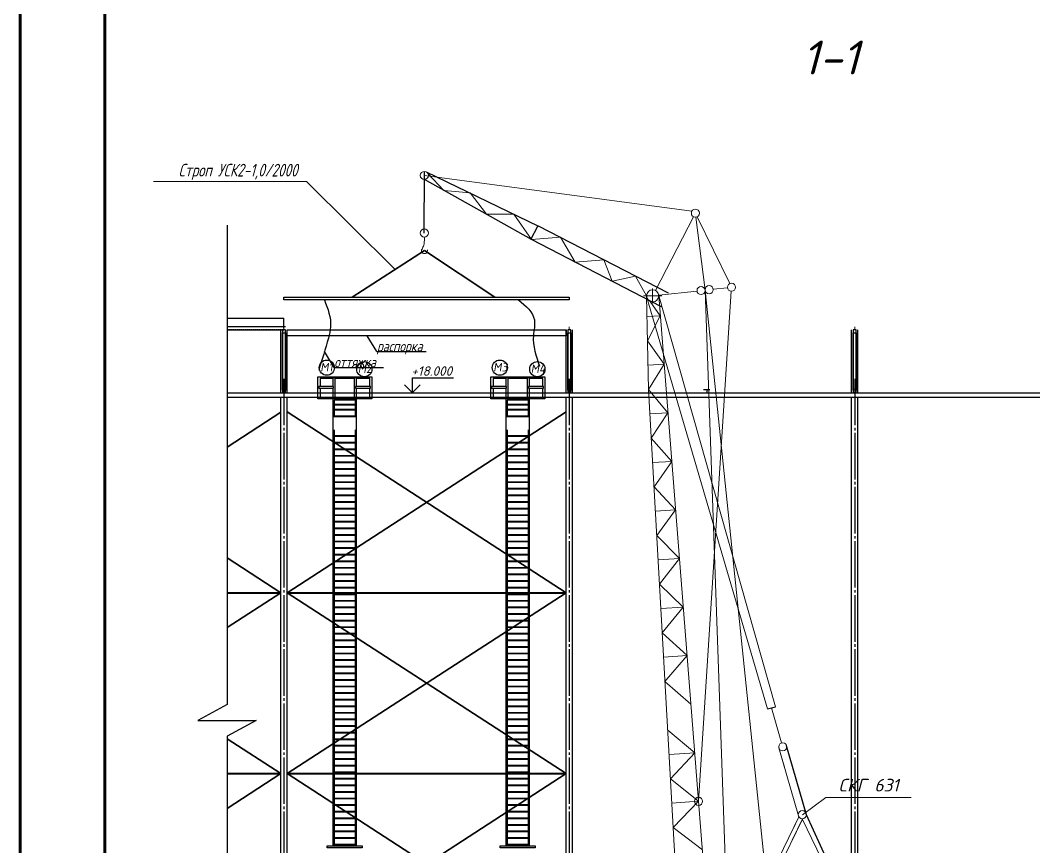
# Model space of a CAD drawing. Header units: millimetres. Extents: x -345369 to 252202, y 74562 to 424723.
# Drawn here: x -63566 to -39594, y 288955 to 308510 of the extents above; entities that cross this region are included whole.
import ezdxf

# ---------------------------------------------------------------- set-up
doc = ezdxf.new("R2010")
doc.units = ezdxf.units.MM
doc.linetypes.add('HIDDEN2', pattern=[4.7625, 3.175, -1.5875])
doc.linetypes.add('JIS_08_11', pattern=[12.8, 11, -0.6, 0.6, -0.6])
for name, color, linetype in [('111', 7, 'Continuous'), ('PAMA', 7, 'Continuous'), ('стены тонкая', 7, 'Continuous')]:
    doc.layers.add(name, color=color, linetype=linetype)
for name, color, linetype, lineweight in [('kolonni', 150, 'Continuous', 35), ('колонны', 7, 'Continuous', 60), ('стена 0.2', 40, 'Continuous', 30), ('ТОнкая', 7, 'Continuous', 35), ('тонкая0.09', 7, 'Continuous', 9)]:
    doc.layers.add(name, color=color, linetype=linetype, lineweight=lineweight)
doc.styles.add('25', font='isocpeur.TTF', dxfattribs={"oblique": 15, "height": 300})
doc.styles.get("Standard").update_dxf_attribs({"font": 'isocpeur.TTF', "oblique": 15})
doc.styles.add('style3', font='isocpeur.TTF', dxfattribs={"width": 0.75, "oblique": 15})
doc.styles.add('вано названия', font='isocpeui.ttf', dxfattribs={"height": 1000})
doc.styles.add('Т-250-наклон', font='isocpeur.TTF', dxfattribs={"width": 0.8, "oblique": 15})

# ---------------------------------------------------------------- blocks, each defined once
blk = doc.blocks.new('54212')
at = {"layer": 'kolonni', "lineweight": 30, "ltscale": 10}
for p, q in [((-100, 45), (-100, -45)), ((-5, 50), (-95, 50)), ((0, -45), (0, 45)), ((-95, -50), (-5, -50))]:
    blk.add_line(p, q, dxfattribs=at)
for points in [[(-95, 40), (-95, -40)], [(-10, 45), (-90, 45)], [(-5, -40), (-5, 40)], [(-90, -45), (-10, -45)]]:
    blk.add_lwpolyline(points, dxfattribs=at)
for centre, start, end in [((-95, 45), 89.3615, 180.6385), ((-90, 40), 89.3615, 180.6385), ((-10, 40), 359.3615, 90.6385), ((-5, 45), 359.3615, 90.6385), ((-95, -45), 179.3615, 270.6385), ((-90, -40), 179.3615, 270.6385), ((-10, -40), 269.3615, 0.6385), ((-5, -45), 269.3615, 0.6385)]:
    blk.add_arc(centre, 5, start, end, dxfattribs=at)

msp = doc.modelspace()

# ---------------------------------------------------------------- linework, layer by layer
at = {"linetype": 'Continuous', "lineweight": 15, "ltscale": 10}
for p, q in [((-60418.644279, 304695.520556), (-56794.277443, 304695.520556)), ((-56794.277443, 304695.520556), (-54697.229236, 302616.639756))]:
    msp.add_line(p, q, dxfattribs=at)
at = {"linetype": 'Continuous', "lineweight": 13}
for p, q in [((-47681.809537, 303990.83817), (-54007.288398, 304838.839603)), ((-53547.30659, 304484.873672), (-53920.415894, 304879.780944)), ((-52926.053738, 304423.805438), (-53547.30659, 304484.873672)), ((-52538.811603, 303919.37206), (-52926.053738, 304423.805438)), ((-51888.476608, 303923.259439), (-52538.811603, 303919.37206)), ((-51471.855081, 303321.088835), (-51888.476608, 303923.259439)), ((-48541.779202, 302117.70089), (-47640.777871, 303861.060621)), ((-47367.130452, 302124.908917), (-47584.676666, 303851.093829)), ((-46784.285549, 302279.337005), (-47554.613274, 303860.045931)), ((-50789.413605, 303374.674476), (-51471.855081, 303321.088835)), ((-50443.860733, 302789.205769), (-50789.413605, 303374.674476)), ((-49766.128771, 302844.586397), (-50443.860733, 302789.205769)), ((-49567.524369, 302334.990999), (-49766.128771, 302844.586397)), ((-49015.722544, 302455.856513), (-49567.524369, 302334.990999)), ((-48752.417654, 301992.142709), (-49015.722544, 302455.856513)), ((-48607.933355, 301816.716846), (-48607.933355, 302161.055551)), ((-48464.694409, 302005.307104), (-47558.073288, 302104.10183)), ((-47522.143676, 290030.260808), (-46748.359597, 302097.166483)), ((-46891.339684, 288692.091312), (-47367.534493, 302128.114896)), ((-45919.863648, 288165.032083), (-47367.130452, 302124.908917)), ((-47176.187616, 302145.716005), (-46837.685341, 302182.602681)), ((-48388.214979, 301989.698321), (-48823.58038, 301989.698321)), ((-48751.688115, 301980.404458), (-48705.018724, 299769.968887)), ((-48746.376629, 301949.767264), (-45888.660369, 292215.284653)), ((-48426.497197, 301520.242929), (-48665.157163, 301857.461921)), ((-48465.850447, 302020.233392), (-45704.110341, 292268.514236)), ((-47386.490648, 288306.76349), (-48464.178594, 301998.992184)), ((-48426.497197, 301520.242929), (-48741.542595, 301499.874986)), ((-48729.367972, 300923.239619), (-48426.497197, 301520.242929)), ((-48336.061845, 300371.244716), (-48729.367972, 300923.239619)), ((-48336.061845, 300371.244716), (-48717.193348, 300346.604253)), ((-48705.018724, 299769.968887), (-48336.061845, 300371.244716)), ((-48705.018724, 299769.968887), (-48057.346198, 288263.39213)), ((-48245.626493, 299222.246504), (-48705.018724, 299769.968887)), ((-48245.626493, 299222.246504), (-48672.635098, 299194.640049)), ((-48640.251471, 298619.311211), (-48245.626493, 299222.246504)), ((-48155.191141, 298073.248292), (-48640.251471, 298619.311211)), ((-48155.191141, 298073.248292), (-48607.867845, 298043.982373)), ((-48575.484219, 297468.653535), (-48155.191141, 298073.248292)), ((-48064.755789, 296924.25008), (-48575.484219, 297468.653535)), ((-48064.755789, 296924.25008), (-48543.100592, 296893.324697)), ((-48510.716966, 296317.99586), (-48064.755789, 296924.25008)), ((-47974.320437, 295775.251868), (-48510.716966, 296317.99586)), ((-47974.320437, 295775.251868), (-48478.33334, 295742.667022)), ((-48445.949714, 295167.338184), (-47974.320437, 295775.251868)), ((-47883.885085, 294626.253656), (-48445.949714, 295167.338184)), ((-47883.885085, 294626.253656), (-48413.566087, 294592.009346)), ((-48381.182461, 294016.680508), (-47883.885085, 294626.253656)), ((-47793.449733, 293477.255444), (-48381.182461, 294016.680508)), ((-47793.449733, 293477.255444), (-48348.798835, 293441.35167)), ((-48316.415208, 292866.022833), (-47793.449733, 293477.255444)), ((-47703.01438, 292328.257232), (-48316.415208, 292866.022833)), ((-45796.385355, 292241.899444), (-45556.852234, 291411.424316)), ((-47612.534812, 291178.697245), (-48251.647956, 291715.365157)), ((-45622.512457, 291292.53451), (-45490.578568, 290835.112116)), ((-45622.512291, 291292.533935), (-45159.336668, 289686.677367)), ((-47613.15916, 291179.221514), (-48219.264329, 291140.036319)), ((-48186.880703, 290564.707481), (-47612.534812, 291178.697245)), ((-47522.143676, 290030.260808), (-48186.880703, 290564.707481)), ((-47522.143676, 290030.260808), (-48154.497077, 289989.378643)), ((-48122.11345, 289414.049806), (-47522.143676, 290030.260808)), ((-45146.725174, 289659.656826), (-45903.490585, 288111.39675)), ((-45067.061654, 289603.944556), (-45744.163544, 288218.667416)), ((-45146.725174, 289659.656826), (-45308.432816, 289328.820502)), ((-45060.443853, 289617.48386), (-45308.32197, 289110.352078)), ((-44389.959763, 288218.667416), (-45073.679454, 289617.48386)), ((-47431.708324, 288881.262596), (-48122.11345, 289414.049806))]:
    msp.add_line(p, q, dxfattribs=at)
at = {"lineweight": 25}
for p, q in [((-57329.229122, 301223.99068), (-57329.217856, 301465.231996)), ((-45888.660369, 292215.284653), (-45704.110341, 292268.514236))]:
    msp.add_line(p, q, dxfattribs=at)
at = {"lineweight": 35}
for p, q in [((-57366.729122, 299759.897142), (-57366.729122, 301115.198891)), ((-57291.729122, 299748.359209), (-57291.729122, 301115.282469)), ((-50616.729122, 299759.897142), (-50616.729122, 301115.198891)), ((-50541.729122, 299748.359209), (-50541.729122, 301115.282469)), ((-43866.729122, 299759.897142), (-43866.729122, 301115.198891)), ((-43791.729122, 299748.359209), (-43791.729122, 301115.282469))]:
    msp.add_line(p, q, dxfattribs=at)
at = {"lineweight": 20}
for p, q in [((-57329.229122, 301186.49068), (-57329.229122, 301261.49068)), ((-50579.229122, 301186.49068), (-50579.229122, 301257.74068)), ((-43829.229122, 301186.49068), (-43829.229122, 301257.74068))]:
    msp.add_line(p, q, dxfattribs=at)
at = {"lineweight": 40}
for p, q in [((-58674.613003, 294964.251087), (-57404.229122, 294964.251087)), ((-57254.229122, 294964.251087), (-50654.229122, 294964.251087)), ((-58674.613003, 290686.727245), (-57404.229122, 290686.727245)), ((-57254.229122, 290686.727245), (-50654.229122, 290685.501087))]:
    msp.add_line(p, q, dxfattribs=at)
at = {"lineweight": 25}
msp.add_lwpolyline([(-57329.217856, 301960.747044), (-50579.229122, 301960.747044), (-50579.229122, 301893.247044), (-57329.217856, 301893.247044)], close=True, dxfattribs=at)
at = {"linetype": 'ByBlock', "lineweight": 25, "ltscale": 10}
msp.add_lwpolyline([(-57254.229122, 301186.49068), (-50654.229122, 301186.49068), (-50654.229122, 301045.521898), (-57254.229122, 301045.521898)], close=True, dxfattribs=at)
at = {"color": 1, "linetype": 'JIS_08_11', "ltscale": 100}
for points in [[(-57329.229122, 300027.149453), (-57329.229122, 282368.637969)], [(-50579.229122, 300027.149453), (-50579.229122, 282368.637969)], [(-43829.229122, 300027.149453), (-43829.229122, 282368.637969)]]:
    msp.add_lwpolyline(points, dxfattribs=at)
at = {"const_width": 30}
msp.add_lwpolyline([(-54479.911577, 299885.875944), (-54292.411577, 299698.375944), (-54104.911577, 299885.875944)], dxfattribs=at)
msp.add_lwpolyline([(-54292.411577, 299677.165944), (-54292.411577, 300052.165944), (-53321.793621, 300052.165944)])
at = {"lineweight": 25}
msp.add_lwpolyline([(-58674.613003, 299698.375944), (-30179.229122, 299698.375944), (-30179.229122, 299580.958831), (-58674.613003, 299580.958831)], dxfattribs=at)
at = {"linetype": 'Continuous', "lineweight": 13}
for centre, radius in [((-54007.288398, 304838.839603), 96.036584), ((-47596.684899, 303946.376711), 96.036583), ((-54009.020561, 303475.643619), 96.036583), ((-48607.933355, 301989.698321), 144.086882), ((-47462.60187, 302114.505373), 96.036583), ((-47271.659034, 302135.312461), 96.036583), ((-46742.213923, 302193.006225), 96.036583), ((-45530.237443, 291319.149302), 96.036583), ((-47522.143676, 290030.260808), 96.036583), ((-45067.061654, 289713.292159), 96.036583)]:
    msp.add_circle(centre, radius, dxfattribs=at)
msp.add_arc((-54005.556234, 303062.995225), 72.027438, 168.7489491661, 11.2510508339, dxfattribs=at)
msp.add_spline([(-54076.199426, 303077.048376), (-54031.171824, 303162.60731), (-54009.020561, 303273.551654), (-54009.020561, 303379.607035)], degree=3, dxfattribs=at)
at = {"layer": '111', "ltscale": 60}
for p, q in [((-58674.613003, 303661.867322), (-58674.613003, 292317.305812)), ((-58674.613003, 292317.305812), (-59363.856735, 291944.064275)), ((-59363.856735, 291944.064275), (-57988.10636, 291944.064275)), ((-57988.10636, 291944.064275), (-58674.613003, 291570.822739)), ((-58674.613003, 291570.822739), (-58674.613003, 280379.816515))]:
    msp.add_line(p, q, dxfattribs=at)
at = {"layer": 'kolonni', "lineweight": 30, "ltscale": 10}
for p, q in [((-57404.229122, 299695.524928), (-57404.229122, 301186.49068)), ((-57254.229122, 299695.524928), (-57254.229122, 301186.49068)), ((-50654.229122, 299695.524928), (-50654.229122, 301186.49068)), ((-50504.229122, 299695.524928), (-50504.229122, 301186.49068)), ((-43904.229122, 299695.524928), (-43904.229122, 301186.49068)), ((-43754.229122, 299695.524928), (-43754.229122, 301186.49068)), ((-57404.229122, 299695.524928), (-57254.229122, 299695.524928)), ((-50654.229122, 299695.524928), (-50504.229122, 299695.524928)), ((-47404.229122, 299770.524928), (-47254.229122, 299770.524928)), ((-43904.229122, 299695.524928), (-43754.229122, 299695.524928)), ((-43904.229122, 299695.524928), (-43754.229122, 299695.524928)), ((-57404.229122, 286254.818705), (-57404.229122, 299578.107815)), ((-57404.229122, 286254.818705), (-57404.229122, 299578.107815)), ((-57254.229122, 286254.818705), (-57254.229122, 299578.107815)), ((-57254.229122, 286254.818705), (-57254.229122, 299578.107815)), ((-50654.229122, 286254.818705), (-50654.229122, 299578.107815)), ((-50654.229122, 286254.818705), (-50654.229122, 299578.107815)), ((-50504.229122, 286254.818705), (-50504.229122, 299578.107815)), ((-50504.229122, 286254.818705), (-50504.229122, 299578.107815)), ((-43904.229122, 286254.818705), (-43904.229122, 299578.107815)), ((-43904.229122, 286254.818705), (-43904.229122, 299578.107815)), ((-43904.229122, 286254.818705), (-43904.229122, 299578.107815)), ((-43754.229122, 286254.818705), (-43754.229122, 299578.107815)), ((-43754.229122, 286254.818705), (-43754.229122, 299578.107815)), ((-43754.229122, 286254.818705), (-43754.229122, 299578.107815))]:
    msp.add_line(p, q, dxfattribs=at)
at = {"layer": 'kolonni', "ltscale": 10}
for p, q in [((-57404.229122, 299235.142345), (-58674.613003, 298412.990233)), ((-50654.229122, 299242.918883), (-57255.476056, 294963.024928)), ((-57254.229122, 299241.774928), (-50654.229122, 294964.251087)), ((-58674.613003, 295787.599168), (-57404.229122, 294964.251087)), ((-57404.229122, 294964.251087), (-58674.613003, 294140.822561)), ((-50654.229122, 294964.251087), (-57255.476056, 290685.501087)), ((-57254.229122, 294964.251087), (-50654.229122, 290685.501087)), ((-58674.613003, 291510.075327), (-57404.229122, 290686.727245)), ((-57404.229122, 290686.727245), (-58674.613003, 289863.29872)), ((-50654.229122, 290685.501087), (-57255.476056, 286407.977245)), ((-57254.229122, 290686.727245), (-50654.229122, 286407.977245))]:
    msp.add_line(p, q, dxfattribs=at)
at = {"layer": 'PAMA', "ltscale": 10}
for p, q in [((-58674.613003, 301261.49068), (-57291.729122, 301261.49068)), ((-58674.613003, 301189.341696), (-57329.229122, 301189.341696)), ((-58674.613003, 301186.49068), (-57368.507877, 301186.49068)), ((-57366.729122, 299879.274928), (-57366.729122, 300562.524928)), ((-57291.729122, 299879.274928), (-57291.729122, 300562.524928)), ((-50616.729122, 299879.274928), (-50616.729122, 300562.524928)), ((-50541.729122, 299879.274928), (-50541.729122, 300562.524928)), ((-43866.729122, 299879.274928), (-43866.729122, 300562.524928)), ((-43866.729122, 299879.274928), (-43866.729122, 300562.524928)), ((-43791.729122, 299879.274928), (-43791.729122, 300562.524928)), ((-43791.729122, 299879.274928), (-43791.729122, 300562.524928)), ((-57329.229122, 299695.524928), (-57329.229122, 299620.524928)), ((-50579.229122, 299695.524928), (-50579.229122, 299620.524928)), ((-47329.229122, 299770.524928), (-47329.229122, 299695.524928)), ((-43829.229122, 299695.524928), (-43829.229122, 299620.524928))]:
    msp.add_line(p, q, dxfattribs=at)
at = {"layer": 'PAMA', "linetype": 'HIDDEN2', "ltscale": 10}
for p, q in [((-58674.613003, 301260.591696), (-57329.227413, 301260.591696)), ((-58674.613003, 301193.091696), (-57329.229122, 301193.091696))]:
    msp.add_line(p, q, dxfattribs=at)
at = {"layer": 'колонны', "color": 7, "ltscale": 100}
for p, q in [((-63566.493496, 277053.283561), (-63566.493496, 336453.283561)), ((-61566.493496, 277553.283561), (-61566.493496, 335953.283561))]:
    msp.add_line(p, q, dxfattribs=at)
at = {"layer": 'стена 0.2', "color": 30, "ltscale": 10}
for p, q in [((-58674.613003, 301465.294824), (-57329.217856, 301465.231996)), ((-58674.613003, 301262.82325), (-57329.227312, 301262.760499))]:
    msp.add_line(p, q, dxfattribs=at)
at = {"layer": 'стены тонкая', "color": 7, "lineweight": 15, "ltscale": 100}
for p, q in [((-44508.594061, 290121.724331), (-45067.061654, 289713.292159)), ((-42491.696675, 290121.724331), (-44508.594061, 290121.724331))]:
    msp.add_line(p, q, dxfattribs=at)
at = {"layer": 'стены тонкая'}
for points in [[(-54009.020561, 303475.643619), (-54007.288398, 304934.876186)], [(-51471.855081, 303321.088835), (-54007.288398, 304742.803019)], [(-53962.811087, 304923.95596), (-51305.509944, 303642.025763)], [(-51490.821215, 303319.800413), (-51324.476078, 303640.737341)], [(-48231.201251, 302049.454139), (-51305.509944, 303642.025763)], [(-48394.736255, 301727.12203), (-51471.471979, 303321.827972)], [(-44303.678442, 288260.840382), (-44971.02507, 289713.292159), (-45437.946366, 291345.70834)]]:
    msp.add_lwpolyline(points, dxfattribs=at)
at = {"layer": 'ТОнкая', "color": 7}
for p, q in [((-54004.113685, 303064.45038), (-55712.411577, 301960.747044)), ((-54005.556234, 303064.45038), (-52342.411577, 301960.747044))]:
    msp.add_line(p, q, dxfattribs=at)
at = {"layer": 'ТОнкая', "color": 7, "lineweight": 25}
for p, q in [((-55609.561373, 299549.304399), (-56169.507102, 299549.304399)), ((-56169.507102, 299549.304399), (-56169.507102, 288978.331303)), ((-55609.561373, 298462.210847), (-55609.561373, 299549.304399)), ((-55609.561373, 288978.331303), (-55609.561373, 299549.304399)), ((-51517.743828, 299549.304399), (-52077.689557, 299549.304399)), ((-52077.689557, 299549.304399), (-52077.689557, 288978.331303)), ((-51517.743828, 298462.210847), (-51517.743828, 299549.304399)), ((-51517.743828, 288978.331303), (-51517.743828, 299549.304399)), ((-56169.507102, 288978.331303), (-55609.561373, 288978.331303)), ((-52077.689557, 288978.331303), (-51517.743828, 288978.331303))]:
    msp.add_line(p, q, dxfattribs=at)
for points in [[(-55252.117869, 299549.304399), (-56526.950606, 299549.304399), (-56526.950606, 300074.517626), (-55252.117869, 300074.517626)], [(-51160.300324, 299549.304399), (-52435.133061, 299549.304399), (-52435.133061, 300074.517626), (-51160.300324, 300074.517626)], [(-56157.310081, 299847.450655), (-56508.106913, 299847.450655), (-56508.106913, 299808.496787), (-56157.310081, 299808.496787)], [(-55282.121691, 299847.450655), (-55632.918523, 299847.450655), (-55632.918523, 299808.496787), (-55282.121691, 299808.496787)], [(-52065.492536, 299847.450655), (-52416.289367, 299847.450655), (-52416.289367, 299808.496787), (-52065.492536, 299808.496787)], [(-51190.304146, 299847.450655), (-51541.100977, 299847.450655), (-51541.100977, 299808.496787), (-51190.304146, 299808.496787)], [(-55626.224371, 299404.80704), (-56153.339143, 299404.80704), (-56153.339143, 299427.161788), (-55626.224371, 299427.161788)], [(-51534.406826, 299404.80704), (-52061.521598, 299404.80704), (-52061.521598, 299427.161788), (-51534.406826, 299427.161788)], [(-55626.224371, 299284.617562), (-56153.339143, 299284.617562), (-56153.339143, 299306.97231), (-55626.224371, 299306.97231)], [(-51534.406826, 299284.617562), (-52061.521598, 299284.617562), (-52061.521598, 299306.97231), (-51534.406826, 299306.97231)], [(-55626.224371, 299128.69313), (-56153.339143, 299128.69313), (-56153.339143, 299151.047878), (-55626.224371, 299151.047878)], [(-55626.224371, 299128.69313), (-56153.339143, 299128.69313), (-56153.339143, 299151.047878), (-55626.224371, 299151.047878)], [(-51534.406826, 299128.69313), (-52061.521598, 299128.69313), (-52061.521598, 299151.047878), (-51534.406826, 299151.047878)], [(-51534.406826, 299128.69313), (-52061.521598, 299128.69313), (-52061.521598, 299151.047878), (-51534.406826, 299151.047878)], [(-55626.224371, 298660.919834), (-56153.339143, 298660.919834), (-56153.339143, 298683.274582), (-55626.224371, 298683.274582)], [(-55626.224371, 298660.919834), (-56153.339143, 298660.919834), (-56153.339143, 298683.274582), (-55626.224371, 298683.274582)], [(-55626.224371, 298660.919834), (-56153.339143, 298660.919834), (-56153.339143, 298683.274582), (-55626.224371, 298683.274582)], [(-55626.224371, 298504.995402), (-56153.339143, 298504.995402), (-56153.339143, 298527.35015), (-55626.224371, 298527.35015)], [(-55626.224371, 298504.995402), (-56153.339143, 298504.995402), (-56153.339143, 298527.35015), (-55626.224371, 298527.35015)], [(-51534.406826, 298660.919834), (-52061.521598, 298660.919834), (-52061.521598, 298683.274582), (-51534.406826, 298683.274582)], [(-51534.406826, 298660.919834), (-52061.521598, 298660.919834), (-52061.521598, 298683.274582), (-51534.406826, 298683.274582)], [(-51534.406826, 298660.919834), (-52061.521598, 298660.919834), (-52061.521598, 298683.274582), (-51534.406826, 298683.274582)], [(-51534.406826, 298504.995402), (-52061.521598, 298504.995402), (-52061.521598, 298527.35015), (-51534.406826, 298527.35015)], [(-51534.406826, 298504.995402), (-52061.521598, 298504.995402), (-52061.521598, 298527.35015), (-51534.406826, 298527.35015)], [(-55626.224371, 298349.07097), (-56153.339143, 298349.07097), (-56153.339143, 298371.425718), (-55626.224371, 298371.425718)], [(-51534.406826, 298349.07097), (-52061.521598, 298349.07097), (-52061.521598, 298371.425718), (-51534.406826, 298371.425718)], [(-55626.224371, 298193.146538), (-56153.339143, 298193.146538), (-56153.339143, 298215.501286), (-55626.224371, 298215.501286)], [(-55626.224371, 298037.222106), (-56153.339143, 298037.222106), (-56153.339143, 298059.576854), (-55626.224371, 298059.576854)], [(-55626.224371, 298037.222106), (-56153.339143, 298037.222106), (-56153.339143, 298059.576854), (-55626.224371, 298059.576854)], [(-51534.406826, 298193.146538), (-52061.521598, 298193.146538), (-52061.521598, 298215.501286), (-51534.406826, 298215.501286)], [(-51534.406826, 298037.222106), (-52061.521598, 298037.222106), (-52061.521598, 298059.576854), (-51534.406826, 298059.576854)], [(-51534.406826, 298037.222106), (-52061.521598, 298037.222106), (-52061.521598, 298059.576854), (-51534.406826, 298059.576854)], [(-55626.224371, 297881.297674), (-56153.339143, 297881.297674), (-56153.339143, 297903.652422), (-55626.224371, 297903.652422)], [(-55626.224371, 297725.373242), (-56153.339143, 297725.373242), (-56153.339143, 297747.72799), (-55626.224371, 297747.72799)], [(-51534.406826, 297881.297674), (-52061.521598, 297881.297674), (-52061.521598, 297903.652422), (-51534.406826, 297903.652422)], [(-51534.406826, 297725.373242), (-52061.521598, 297725.373242), (-52061.521598, 297747.72799), (-51534.406826, 297747.72799)], [(-55626.224371, 297569.44881), (-56153.339143, 297569.44881), (-56153.339143, 297591.803558), (-55626.224371, 297591.803558)], [(-51534.406826, 297569.44881), (-52061.521598, 297569.44881), (-52061.521598, 297591.803558), (-51534.406826, 297591.803558)], [(-55626.224371, 297413.524378), (-56153.339143, 297413.524378), (-56153.339143, 297435.879126), (-55626.224371, 297435.879126)], [(-55626.224371, 297413.524378), (-56153.339143, 297413.524378), (-56153.339143, 297435.879126), (-55626.224371, 297435.879126)], [(-55626.224371, 297257.599946), (-56153.339143, 297257.599946), (-56153.339143, 297279.954694), (-55626.224371, 297279.954694)], [(-51534.406826, 297413.524378), (-52061.521598, 297413.524378), (-52061.521598, 297435.879126), (-51534.406826, 297435.879126)], [(-51534.406826, 297413.524378), (-52061.521598, 297413.524378), (-52061.521598, 297435.879126), (-51534.406826, 297435.879126)], [(-51534.406826, 297257.599946), (-52061.521598, 297257.599946), (-52061.521598, 297279.954694), (-51534.406826, 297279.954694)], [(-55626.224371, 297101.675514), (-56153.339143, 297101.675514), (-56153.339143, 297124.030262), (-55626.224371, 297124.030262)], [(-51534.406826, 297101.675514), (-52061.521598, 297101.675514), (-52061.521598, 297124.030262), (-51534.406826, 297124.030262)], [(-55626.224371, 296945.751082), (-56153.339143, 296945.751082), (-56153.339143, 296968.10583), (-55626.224371, 296968.10583)], [(-55626.224371, 296789.82665), (-56153.339143, 296789.82665), (-56153.339143, 296812.181398), (-55626.224371, 296812.181398)], [(-55626.224371, 296789.82665), (-56153.339143, 296789.82665), (-56153.339143, 296812.181398), (-55626.224371, 296812.181398)], [(-51534.406826, 296945.751082), (-52061.521598, 296945.751082), (-52061.521598, 296968.10583), (-51534.406826, 296968.10583)], [(-51534.406826, 296789.82665), (-52061.521598, 296789.82665), (-52061.521598, 296812.181398), (-51534.406826, 296812.181398)], [(-51534.406826, 296789.82665), (-52061.521598, 296789.82665), (-52061.521598, 296812.181398), (-51534.406826, 296812.181398)], [(-55626.224371, 296633.902218), (-56153.339143, 296633.902218), (-56153.339143, 296656.256966), (-55626.224371, 296656.256966)], [(-51534.406826, 296633.902218), (-52061.521598, 296633.902218), (-52061.521598, 296656.256966), (-51534.406826, 296656.256966)], [(-55626.224371, 296477.977786), (-56153.339143, 296477.977786), (-56153.339143, 296500.332534), (-55626.224371, 296500.332534)], [(-55626.224371, 296322.053354), (-56153.339143, 296322.053354), (-56153.339143, 296344.408102), (-55626.224371, 296344.408102)], [(-51534.406826, 296477.977786), (-52061.521598, 296477.977786), (-52061.521598, 296500.332534), (-51534.406826, 296500.332534)], [(-51534.406826, 296322.053354), (-52061.521598, 296322.053354), (-52061.521598, 296344.408102), (-51534.406826, 296344.408102)], [(-55626.224371, 296166.128922), (-56153.339143, 296166.128922), (-56153.339143, 296188.48367), (-55626.224371, 296188.48367)], [(-51534.406826, 296166.128922), (-52061.521598, 296166.128922), (-52061.521598, 296188.48367), (-51534.406826, 296188.48367)], [(-55626.224371, 296010.20449), (-56153.339143, 296010.20449), (-56153.339143, 296032.559238), (-55626.224371, 296032.559238)], [(-55626.224371, 295854.280058), (-56153.339143, 295854.280058), (-56153.339143, 295876.634806), (-55626.224371, 295876.634806)], [(-51534.406826, 296010.20449), (-52061.521598, 296010.20449), (-52061.521598, 296032.559238), (-51534.406826, 296032.559238)], [(-51534.406826, 295854.280058), (-52061.521598, 295854.280058), (-52061.521598, 295876.634806), (-51534.406826, 295876.634806)], [(-55626.224371, 295698.355626), (-56153.339143, 295698.355626), (-56153.339143, 295720.710374), (-55626.224371, 295720.710374)], [(-51534.406826, 295698.355626), (-52061.521598, 295698.355626), (-52061.521598, 295720.710374), (-51534.406826, 295720.710374)], [(-55626.224371, 295542.431194), (-56153.339143, 295542.431194), (-56153.339143, 295564.785942), (-55626.224371, 295564.785942)], [(-55626.224371, 295386.506762), (-56153.339143, 295386.506762), (-56153.339143, 295408.86151), (-55626.224371, 295408.86151)], [(-51534.406826, 295542.431194), (-52061.521598, 295542.431194), (-52061.521598, 295564.785942), (-51534.406826, 295564.785942)], [(-51534.406826, 295386.506762), (-52061.521598, 295386.506762), (-52061.521598, 295408.86151), (-51534.406826, 295408.86151)], [(-55626.224371, 295230.58233), (-56153.339143, 295230.58233), (-56153.339143, 295252.937078), (-55626.224371, 295252.937078)], [(-51534.406826, 295230.58233), (-52061.521598, 295230.58233), (-52061.521598, 295252.937078), (-51534.406826, 295252.937078)], [(-55626.224371, 295074.657898), (-56153.339143, 295074.657898), (-56153.339143, 295097.012646), (-55626.224371, 295097.012646)], [(-55626.224371, 294918.733466), (-56153.339143, 294918.733466), (-56153.339143, 294941.088214), (-55626.224371, 294941.088214)], [(-51534.406826, 295074.657898), (-52061.521598, 295074.657898), (-52061.521598, 295097.012646), (-51534.406826, 295097.012646)], [(-51534.406826, 294918.733466), (-52061.521598, 294918.733466), (-52061.521598, 294941.088214), (-51534.406826, 294941.088214)], [(-55626.224371, 294762.809034), (-56153.339143, 294762.809034), (-56153.339143, 294785.163782), (-55626.224371, 294785.163782)], [(-55626.224371, 294606.884602), (-56153.339143, 294606.884602), (-56153.339143, 294629.23935), (-55626.224371, 294629.23935)], [(-51534.406826, 294762.809034), (-52061.521598, 294762.809034), (-52061.521598, 294785.163782), (-51534.406826, 294785.163782)], [(-51534.406826, 294606.884602), (-52061.521598, 294606.884602), (-52061.521598, 294629.23935), (-51534.406826, 294629.23935)], [(-55626.224371, 294450.96017), (-56153.339143, 294450.96017), (-56153.339143, 294473.314918), (-55626.224371, 294473.314918)], [(-51534.406826, 294450.96017), (-52061.521598, 294450.96017), (-52061.521598, 294473.314918), (-51534.406826, 294473.314918)], [(-55626.224371, 294295.035738), (-56153.339143, 294295.035738), (-56153.339143, 294317.390486), (-55626.224371, 294317.390486)], [(-55626.224371, 294139.111306), (-56153.339143, 294139.111306), (-56153.339143, 294161.466054), (-55626.224371, 294161.466054)], [(-51534.406826, 294295.035738), (-52061.521598, 294295.035738), (-52061.521598, 294317.390486), (-51534.406826, 294317.390486)], [(-51534.406826, 294139.111306), (-52061.521598, 294139.111306), (-52061.521598, 294161.466054), (-51534.406826, 294161.466054)], [(-55626.224371, 293983.186874), (-56153.339143, 293983.186874), (-56153.339143, 294005.541622), (-55626.224371, 294005.541622)], [(-51534.406826, 293983.186874), (-52061.521598, 293983.186874), (-52061.521598, 294005.541622), (-51534.406826, 294005.541622)], [(-55626.224371, 293827.262442), (-56153.339143, 293827.262442), (-56153.339143, 293849.61719), (-55626.224371, 293849.61719)], [(-55626.224371, 293671.33801), (-56153.339143, 293671.33801), (-56153.339143, 293693.692758), (-55626.224371, 293693.692758)], [(-51534.406826, 293827.262442), (-52061.521598, 293827.262442), (-52061.521598, 293849.61719), (-51534.406826, 293849.61719)], [(-51534.406826, 293671.33801), (-52061.521598, 293671.33801), (-52061.521598, 293693.692758), (-51534.406826, 293693.692758)], [(-55626.224371, 293515.413578), (-56153.339143, 293515.413578), (-56153.339143, 293537.768326), (-55626.224371, 293537.768326)], [(-51534.406826, 293515.413578), (-52061.521598, 293515.413578), (-52061.521598, 293537.768326), (-51534.406826, 293537.768326)], [(-55626.224371, 293359.489146), (-56153.339143, 293359.489146), (-56153.339143, 293381.843894), (-55626.224371, 293381.843894)], [(-55626.224371, 293203.564714), (-56153.339143, 293203.564714), (-56153.339143, 293225.919462), (-55626.224371, 293225.919462)], [(-51534.406826, 293359.489146), (-52061.521598, 293359.489146), (-52061.521598, 293381.843894), (-51534.406826, 293381.843894)], [(-51534.406826, 293203.564714), (-52061.521598, 293203.564714), (-52061.521598, 293225.919462), (-51534.406826, 293225.919462)], [(-55626.224371, 293047.640282), (-56153.339143, 293047.640282), (-56153.339143, 293069.99503), (-55626.224371, 293069.99503)], [(-51534.406826, 293047.640282), (-52061.521598, 293047.640282), (-52061.521598, 293069.99503), (-51534.406826, 293069.99503)], [(-55626.224371, 292891.71585), (-56153.339143, 292891.71585), (-56153.339143, 292914.070598), (-55626.224371, 292914.070598)], [(-55626.224371, 292735.791418), (-56153.339143, 292735.791418), (-56153.339143, 292758.146166), (-55626.224371, 292758.146166)], [(-51534.406826, 292891.71585), (-52061.521598, 292891.71585), (-52061.521598, 292914.070598), (-51534.406826, 292914.070598)], [(-51534.406826, 292735.791418), (-52061.521598, 292735.791418), (-52061.521598, 292758.146166), (-51534.406826, 292758.146166)], [(-55626.224371, 292579.866986), (-56153.339143, 292579.866986), (-56153.339143, 292602.221734), (-55626.224371, 292602.221734)], [(-51534.406826, 292579.866986), (-52061.521598, 292579.866986), (-52061.521598, 292602.221734), (-51534.406826, 292602.221734)], [(-55626.224371, 292423.942554), (-56153.339143, 292423.942554), (-56153.339143, 292446.297302), (-55626.224371, 292446.297302)], [(-55626.224371, 292268.018122), (-56153.339143, 292268.018122), (-56153.339143, 292290.37287), (-55626.224371, 292290.37287)], [(-51534.406826, 292423.942554), (-52061.521598, 292423.942554), (-52061.521598, 292446.297302), (-51534.406826, 292446.297302)], [(-51534.406826, 292268.018122), (-52061.521598, 292268.018122), (-52061.521598, 292290.37287), (-51534.406826, 292290.37287)], [(-55626.224371, 292112.09369), (-56153.339143, 292112.09369), (-56153.339143, 292134.448438), (-55626.224371, 292134.448438)], [(-51534.406826, 292112.09369), (-52061.521598, 292112.09369), (-52061.521598, 292134.448438), (-51534.406826, 292134.448438)], [(-55626.224371, 291956.169258), (-56153.339143, 291956.169258), (-56153.339143, 291978.524006), (-55626.224371, 291978.524006)], [(-55626.224371, 291800.244826), (-56153.339143, 291800.244826), (-56153.339143, 291822.599574), (-55626.224371, 291822.599574)], [(-51534.406826, 291956.169258), (-52061.521598, 291956.169258), (-52061.521598, 291978.524006), (-51534.406826, 291978.524006)], [(-51534.406826, 291800.244826), (-52061.521598, 291800.244826), (-52061.521598, 291822.599574), (-51534.406826, 291822.599574)], [(-55626.224371, 291644.320394), (-56153.339143, 291644.320394), (-56153.339143, 291666.675142), (-55626.224371, 291666.675142)], [(-55626.224371, 291488.395962), (-56153.339143, 291488.395962), (-56153.339143, 291510.75071), (-55626.224371, 291510.75071)], [(-51534.406826, 291644.320394), (-52061.521598, 291644.320394), (-52061.521598, 291666.675142), (-51534.406826, 291666.675142)], [(-51534.406826, 291488.395962), (-52061.521598, 291488.395962), (-52061.521598, 291510.75071), (-51534.406826, 291510.75071)], [(-55626.224371, 291332.47153), (-56153.339143, 291332.47153), (-56153.339143, 291354.826278), (-55626.224371, 291354.826278)], [(-51534.406826, 291332.47153), (-52061.521598, 291332.47153), (-52061.521598, 291354.826278), (-51534.406826, 291354.826278)], [(-55626.224371, 291176.547098), (-56153.339143, 291176.547098), (-56153.339143, 291198.901846), (-55626.224371, 291198.901846)], [(-55626.224371, 291020.622667), (-56153.339143, 291020.622667), (-56153.339143, 291042.977414), (-55626.224371, 291042.977414)], [(-51534.406826, 291176.547098), (-52061.521598, 291176.547098), (-52061.521598, 291198.901846), (-51534.406826, 291198.901846)], [(-51534.406826, 291020.622667), (-52061.521598, 291020.622667), (-52061.521598, 291042.977414), (-51534.406826, 291042.977414)], [(-55626.224371, 290864.698235), (-56153.339143, 290864.698235), (-56153.339143, 290887.052982), (-55626.224371, 290887.052982)], [(-51534.406826, 290864.698235), (-52061.521598, 290864.698235), (-52061.521598, 290887.052982), (-51534.406826, 290887.052982)], [(-55626.224371, 290708.773803), (-56153.339143, 290708.773803), (-56153.339143, 290731.12855), (-55626.224371, 290731.12855)], [(-55626.224371, 290552.849371), (-56153.339143, 290552.849371), (-56153.339143, 290575.204118), (-55626.224371, 290575.204118)], [(-51534.406826, 290708.773803), (-52061.521598, 290708.773803), (-52061.521598, 290731.12855), (-51534.406826, 290731.12855)], [(-51534.406826, 290552.849371), (-52061.521598, 290552.849371), (-52061.521598, 290575.204118), (-51534.406826, 290575.204118)], [(-55626.224371, 290396.924939), (-56153.339143, 290396.924939), (-56153.339143, 290419.279686), (-55626.224371, 290419.279686)], [(-51534.406826, 290396.924939), (-52061.521598, 290396.924939), (-52061.521598, 290419.279686), (-51534.406826, 290419.279686)], [(-55626.224371, 290241.000507), (-56153.339143, 290241.000507), (-56153.339143, 290263.355254), (-55626.224371, 290263.355254)], [(-55626.224371, 290085.076075), (-56153.339143, 290085.076075), (-56153.339143, 290107.430822), (-55626.224371, 290107.430822)], [(-51534.406826, 290241.000507), (-52061.521598, 290241.000507), (-52061.521598, 290263.355254), (-51534.406826, 290263.355254)], [(-51534.406826, 290085.076075), (-52061.521598, 290085.076075), (-52061.521598, 290107.430822), (-51534.406826, 290107.430822)], [(-55626.224371, 289929.151643), (-56153.339143, 289929.151643), (-56153.339143, 289951.50639), (-55626.224371, 289951.50639)], [(-51534.406826, 289929.151643), (-52061.521598, 289929.151643), (-52061.521598, 289951.50639), (-51534.406826, 289951.50639)], [(-55626.224371, 289773.227211), (-56153.339143, 289773.227211), (-56153.339143, 289795.581958), (-55626.224371, 289795.581958)], [(-55626.224371, 289617.302779), (-56153.339143, 289617.302779), (-56153.339143, 289639.657526), (-55626.224371, 289639.657526)], [(-51534.406826, 289773.227211), (-52061.521598, 289773.227211), (-52061.521598, 289795.581958), (-51534.406826, 289795.581958)], [(-51534.406826, 289617.302779), (-52061.521598, 289617.302779), (-52061.521598, 289639.657526), (-51534.406826, 289639.657526)], [(-55626.224371, 289461.378347), (-56153.339143, 289461.378347), (-56153.339143, 289483.733094), (-55626.224371, 289483.733094)], [(-55626.224371, 289461.378347), (-56153.339143, 289461.378347), (-56153.339143, 289483.733094), (-55626.224371, 289483.733094)], [(-51534.406826, 289461.378347), (-52061.521598, 289461.378347), (-52061.521598, 289483.733094), (-51534.406826, 289483.733094)], [(-51534.406826, 289461.378347), (-52061.521598, 289461.378347), (-52061.521598, 289483.733094), (-51534.406826, 289483.733094)], [(-55626.224371, 289305.453915), (-56153.339143, 289305.453915), (-56153.339143, 289327.808662), (-55626.224371, 289327.808662)], [(-55626.224371, 289305.453915), (-56153.339143, 289305.453915), (-56153.339143, 289327.808662), (-55626.224371, 289327.808662)], [(-55626.224371, 289149.529483), (-56153.339143, 289149.529483), (-56153.339143, 289171.88423), (-55626.224371, 289171.88423)], [(-51534.406826, 289305.453915), (-52061.521598, 289305.453915), (-52061.521598, 289327.808662), (-51534.406826, 289327.808662)], [(-51534.406826, 289305.453915), (-52061.521598, 289305.453915), (-52061.521598, 289327.808662), (-51534.406826, 289327.808662)], [(-51534.406826, 289149.529483), (-52061.521598, 289149.529483), (-52061.521598, 289171.88423), (-51534.406826, 289171.88423)], [(-55479.628702, 288931.616517), (-56304.959909, 288931.616517), (-56304.959909, 288978.331303), (-55479.628702, 288978.331303)], [(-55626.224371, 288993.605051), (-56153.339143, 288993.605051), (-56153.339143, 289015.959798), (-55626.224371, 289015.959798)], [(-51387.811156, 288931.616517), (-52213.142363, 288931.616517), (-52213.142363, 288978.331303), (-51387.811156, 288978.331303)], [(-51534.406826, 288993.605051), (-52061.521598, 288993.605051), (-52061.521598, 289015.959798), (-51534.406826, 289015.959798)]]:
    msp.add_lwpolyline(points, close=True, dxfattribs=at)
for points in [[(-56172.528468, 300033.894735), (-56475.517001, 300033.894735), (-56475.517001, 299847.450655)], [(-56172.528468, 299808.496787), (-56172.528468, 299573.547782), (-56118.303253, 299573.547782), (-56118.303253, 300050.219147), (-56172.528468, 300050.219147), (-56172.528468, 299847.450655)], [(-55667.681494, 300033.894735), (-56118.303253, 300033.894735)], [(-55613.456279, 299847.450655), (-55613.456279, 300050.219147), (-55667.681494, 300050.219147), (-55667.681494, 299573.547782), (-55613.456279, 299573.547782), (-55613.456279, 299808.496787)], [(-55297.340078, 299847.450655), (-55297.340078, 300033.894735), (-55613.456279, 300033.894735)], [(-52080.710923, 300033.894735), (-52383.699456, 300033.894735), (-52383.699456, 299847.450655)], [(-52080.710923, 299808.496787), (-52080.710923, 299573.547782), (-52026.485708, 299573.547782), (-52026.485708, 300050.219147), (-52080.710923, 300050.219147), (-52080.710923, 299847.450655)], [(-51575.863948, 300033.894735), (-52026.485708, 300033.894735)], [(-51521.638734, 299847.450655), (-51521.638734, 300050.219147), (-51575.863948, 300050.219147), (-51575.863948, 299573.547782), (-51521.638734, 299573.547782), (-51521.638734, 299808.496787)], [(-51205.522533, 299847.450655), (-51205.522533, 300033.894735), (-51521.638734, 300033.894735)], [(-56475.517001, 299808.496787), (-56475.517001, 299590.916546), (-56172.528468, 299590.916546)], [(-55613.456279, 299590.916546), (-55297.340078, 299590.916546), (-55297.340078, 299808.496787)], [(-52383.699456, 299808.496787), (-52383.699456, 299590.916546), (-52080.710923, 299590.916546)], [(-51521.638734, 299590.916546), (-51205.522533, 299590.916546), (-51205.522533, 299808.496787)], [(-55638.586073, 299427.161788), (-55638.586073, 299519.858497), (-56141.781257, 299519.858497), (-56141.781257, 299427.161788)], [(-56141.781257, 299519.858497), (-56141.781257, 299427.161788)], [(-56118.303253, 299590.916546), (-55667.681494, 299590.916546)], [(-51546.768528, 299427.161788), (-51546.768528, 299519.858497), (-52049.963712, 299519.858497), (-52049.963712, 299427.161788)], [(-52049.963712, 299519.858497), (-52049.963712, 299427.161788)], [(-52026.485708, 299590.916546), (-51575.863948, 299590.916546)], [(-56141.781257, 299404.80704), (-56141.781257, 299271.237356)], [(-56141.781257, 299284.617562), (-56141.781257, 299151.047878)], [(-55638.586073, 299271.237356), (-55638.586073, 299404.80704)], [(-55638.586073, 299151.047878), (-55638.586073, 299284.617562)], [(-52049.963712, 299404.80704), (-52049.963712, 299271.237356)], [(-52049.963712, 299284.617562), (-52049.963712, 299151.047878)], [(-51546.768528, 299271.237356), (-51546.768528, 299404.80704)], [(-51546.768528, 299151.047878), (-51546.768528, 299284.617562)], [(-56141.781257, 298816.844266), (-56141.781257, 298683.274582)], [(-56141.781257, 298816.844266), (-56141.781257, 298683.274582)], [(-55638.586073, 298683.274582), (-55638.586073, 298816.844266)], [(-55638.586073, 298683.274582), (-55638.586073, 298816.844266)], [(-52049.963712, 298816.844266), (-52049.963712, 298683.274582)], [(-52049.963712, 298816.844266), (-52049.963712, 298683.274582)], [(-51546.768528, 298683.274582), (-51546.768528, 298816.844266)], [(-51546.768528, 298683.274582), (-51546.768528, 298816.844266)], [(-56141.781257, 298660.919834), (-56141.781257, 298527.35015)], [(-56141.781257, 298660.919834), (-56141.781257, 298527.35015)], [(-56141.781257, 298660.919834), (-56141.781257, 298527.35015), (-55638.586073, 298527.35015), (-55638.586073, 298660.919834)], [(-56141.781257, 298504.995402), (-56141.781257, 298371.425718)], [(-56141.781257, 298504.995402), (-56141.781257, 298371.425718), (-55638.586073, 298371.425718), (-55638.586073, 298504.995402)], [(-55638.586073, 298527.35015), (-55638.586073, 298660.919834)], [(-55638.586073, 298527.35015), (-55638.586073, 298660.919834)], [(-55638.586073, 298371.425718), (-55638.586073, 298504.995402)], [(-52049.963712, 298660.919834), (-52049.963712, 298527.35015)], [(-52049.963712, 298660.919834), (-52049.963712, 298527.35015)], [(-52049.963712, 298660.919834), (-52049.963712, 298527.35015), (-51546.768528, 298527.35015), (-51546.768528, 298660.919834)], [(-52049.963712, 298504.995402), (-52049.963712, 298371.425718)], [(-52049.963712, 298504.995402), (-52049.963712, 298371.425718), (-51546.768528, 298371.425718), (-51546.768528, 298504.995402)], [(-51546.768528, 298527.35015), (-51546.768528, 298660.919834)], [(-51546.768528, 298527.35015), (-51546.768528, 298660.919834)], [(-51546.768528, 298371.425718), (-51546.768528, 298504.995402)], [(-56141.781257, 298349.07097), (-56141.781257, 298215.501286)], [(-55638.586073, 298215.501286), (-55638.586073, 298349.07097)], [(-52049.963712, 298349.07097), (-52049.963712, 298215.501286)], [(-51546.768528, 298215.501286), (-51546.768528, 298349.07097)], [(-56141.781257, 298193.146538), (-56141.781257, 298059.576854)], [(-56141.781257, 298037.222106), (-56141.781257, 297903.652422)], [(-56141.781257, 298037.222106), (-56141.781257, 297903.652422), (-55638.586073, 297903.652422), (-55638.586073, 298037.222106)], [(-55638.586073, 298059.576854), (-55638.586073, 298193.146538)], [(-55638.586073, 297903.652422), (-55638.586073, 298037.222106)], [(-52049.963712, 298193.146538), (-52049.963712, 298059.576854)], [(-52049.963712, 298037.222106), (-52049.963712, 297903.652422)], [(-52049.963712, 298037.222106), (-52049.963712, 297903.652422), (-51546.768528, 297903.652422), (-51546.768528, 298037.222106)], [(-51546.768528, 298059.576854), (-51546.768528, 298193.146538)], [(-51546.768528, 297903.652422), (-51546.768528, 298037.222106)], [(-56141.781257, 297881.297674), (-56141.781257, 297747.72799)], [(-55638.586073, 297747.72799), (-55638.586073, 297881.297674)], [(-52049.963712, 297881.297674), (-52049.963712, 297747.72799)], [(-51546.768528, 297747.72799), (-51546.768528, 297881.297674)], [(-56141.781257, 297725.373242), (-56141.781257, 297591.803558)], [(-56141.781257, 297569.44881), (-56141.781257, 297435.879126)], [(-55638.586073, 297591.803558), (-55638.586073, 297725.373242)], [(-55638.586073, 297435.879126), (-55638.586073, 297569.44881)], [(-52049.963712, 297725.373242), (-52049.963712, 297591.803558)], [(-52049.963712, 297569.44881), (-52049.963712, 297435.879126)], [(-51546.768528, 297591.803558), (-51546.768528, 297725.373242)], [(-51546.768528, 297435.879126), (-51546.768528, 297569.44881)], [(-56141.781257, 297413.524378), (-56141.781257, 297279.954694)], [(-56141.781257, 297413.524378), (-56141.781257, 297279.954694), (-55638.586073, 297279.954694), (-55638.586073, 297413.524378)], [(-55638.586073, 297279.954694), (-55638.586073, 297413.524378)], [(-52049.963712, 297413.524378), (-52049.963712, 297279.954694)], [(-52049.963712, 297413.524378), (-52049.963712, 297279.954694), (-51546.768528, 297279.954694), (-51546.768528, 297413.524378)], [(-51546.768528, 297279.954694), (-51546.768528, 297413.524378)], [(-56141.781257, 297257.599946), (-56141.781257, 297124.030262)], [(-56141.781257, 297101.675514), (-56141.781257, 296968.10583)], [(-55638.586073, 297124.030262), (-55638.586073, 297257.599946)], [(-55638.586073, 296968.10583), (-55638.586073, 297101.675514)], [(-52049.963712, 297257.599946), (-52049.963712, 297124.030262)], [(-52049.963712, 297101.675514), (-52049.963712, 296968.10583)], [(-51546.768528, 297124.030262), (-51546.768528, 297257.599946)], [(-51546.768528, 296968.10583), (-51546.768528, 297101.675514)], [(-56141.781257, 296945.751082), (-56141.781257, 296812.181398)], [(-56141.781257, 296789.82665), (-56141.781257, 288978.331303)], [(-56141.781257, 296789.82665), (-56141.781257, 296656.256966), (-55638.586073, 296656.256966), (-55638.586073, 296789.82665)], [(-55638.586073, 296812.181398), (-55638.586073, 296945.751082)], [(-55638.586073, 288978.331303), (-55638.586073, 296789.82665)], [(-52049.963712, 296945.751082), (-52049.963712, 296812.181398)], [(-52049.963712, 296789.82665), (-52049.963712, 288978.331303)], [(-52049.963712, 296789.82665), (-52049.963712, 296656.256966), (-51546.768528, 296656.256966), (-51546.768528, 296789.82665)], [(-51546.768528, 296812.181398), (-51546.768528, 296945.751082)], [(-51546.768528, 288978.331303), (-51546.768528, 296789.82665)], [(-56141.781257, 296633.902218), (-56141.781257, 296500.332534)], [(-55638.586073, 296500.332534), (-55638.586073, 296633.902218)], [(-52049.963712, 296633.902218), (-52049.963712, 296500.332534)], [(-51546.768528, 296500.332534), (-51546.768528, 296633.902218)], [(-56141.781257, 296477.977786), (-56141.781257, 296344.408102)], [(-56141.781257, 296322.053354), (-56141.781257, 296188.48367)], [(-55638.586073, 296344.408102), (-55638.586073, 296477.977786)], [(-55638.586073, 296188.48367), (-55638.586073, 296322.053354)], [(-52049.963712, 296477.977786), (-52049.963712, 296344.408102)], [(-52049.963712, 296322.053354), (-52049.963712, 296188.48367)], [(-51546.768528, 296344.408102), (-51546.768528, 296477.977786)], [(-51546.768528, 296188.48367), (-51546.768528, 296322.053354)], [(-56141.781257, 296166.128922), (-56141.781257, 296032.559238), (-55638.586073, 296032.559238), (-55638.586073, 296166.128922)], [(-52049.963712, 296166.128922), (-52049.963712, 296032.559238), (-51546.768528, 296032.559238), (-51546.768528, 296166.128922)], [(-56141.781257, 295542.431194), (-56141.781257, 295408.86151), (-55638.586073, 295408.86151), (-55638.586073, 295542.431194)], [(-52049.963712, 295542.431194), (-52049.963712, 295408.86151), (-51546.768528, 295408.86151), (-51546.768528, 295542.431194)], [(-56141.781257, 294918.733466), (-56141.781257, 294785.163782), (-55638.586073, 294785.163782), (-55638.586073, 294918.733466)], [(-52049.963712, 294918.733466), (-52049.963712, 294785.163782), (-51546.768528, 294785.163782), (-51546.768528, 294918.733466)], [(-56141.781257, 294295.035738), (-56141.781257, 294161.466054), (-55638.586073, 294161.466054), (-55638.586073, 294295.035738)], [(-52049.963712, 294295.035738), (-52049.963712, 294161.466054), (-51546.768528, 294161.466054), (-51546.768528, 294295.035738)], [(-56141.781257, 293671.33801), (-56141.781257, 293537.768326), (-55638.586073, 293537.768326), (-55638.586073, 293671.33801)], [(-52049.963712, 293671.33801), (-52049.963712, 293537.768326), (-51546.768528, 293537.768326), (-51546.768528, 293671.33801)], [(-56141.781257, 293047.640282), (-56141.781257, 292914.070598), (-55638.586073, 292914.070598), (-55638.586073, 293047.640282)], [(-52049.963712, 293047.640282), (-52049.963712, 292914.070598), (-51546.768528, 292914.070598), (-51546.768528, 293047.640282)], [(-56141.781257, 292423.942554), (-56141.781257, 292290.37287), (-55638.586073, 292290.37287), (-55638.586073, 292423.942554)], [(-52049.963712, 292423.942554), (-52049.963712, 292290.37287), (-51546.768528, 292290.37287), (-51546.768528, 292423.942554)], [(-56141.781257, 291800.244826), (-56141.781257, 291666.675142), (-55638.586073, 291666.675142), (-55638.586073, 291800.244826)], [(-52049.963712, 291800.244826), (-52049.963712, 291666.675142), (-51546.768528, 291666.675142), (-51546.768528, 291800.244826)], [(-56141.781257, 291176.547098), (-56141.781257, 291042.977414), (-55638.586073, 291042.977414), (-55638.586073, 291176.547098)], [(-52049.963712, 291176.547098), (-52049.963712, 291042.977414), (-51546.768528, 291042.977414), (-51546.768528, 291176.547098)], [(-56141.781257, 290552.849371), (-56141.781257, 290419.279686), (-55638.586073, 290419.279686), (-55638.586073, 290552.849371)], [(-52049.963712, 290552.849371), (-52049.963712, 290419.279686), (-51546.768528, 290419.279686), (-51546.768528, 290552.849371)], [(-56141.781257, 289929.151643), (-56141.781257, 289795.581958), (-55638.586073, 289795.581958), (-55638.586073, 289929.151643)], [(-52049.963712, 289929.151643), (-52049.963712, 289795.581958), (-51546.768528, 289795.581958), (-51546.768528, 289929.151643)], [(-56141.781257, 289617.302779), (-56141.781257, 289483.733094), (-55638.586073, 289483.733094), (-55638.586073, 289617.302779)], [(-52049.963712, 289617.302779), (-52049.963712, 289483.733094), (-51546.768528, 289483.733094), (-51546.768528, 289617.302779)]]:
    msp.add_lwpolyline(points, dxfattribs=at)
for centre in [(-56314.786846, 300290.696745), (-55427.602294, 300254.867066), (-52222.9693, 300290.696745), (-51335.784749, 300254.867066)]:
    msp.add_circle(centre, 180.349733, dxfattribs=at)
at = {"layer": 'тонкая0.09', "lineweight": 25}
for p, q in [((-55131.709046, 300672.779405), (-55362.411577, 301045.521898)), ((-56139.30446, 300298.112655), (-56370.006991, 300670.855148)), ((-55131.709046, 300672.779405), (-53964.101816, 300672.779405)), ((-56139.30446, 300298.112655), (-54971.69723, 300298.112655))]:
    msp.add_line(p, q, dxfattribs=at)
for points in [[(-56372.411577, 301893.247044), (-56226.278758, 301259.382871), (-56279.17536, 300988.523321), (-56506.509152, 300233.654596)], [(-51782.411577, 301893.247044), (-51404.600491, 301418.835211), (-51429.21326, 301049.929349), (-51283.484752, 300322.781476)]]:
    msp.add_spline(points, degree=3, dxfattribs=at)

# ---------------------------------------------------------------- block references
at = {"layer": 'PAMA', "lineweight": 35, "xscale": 0.75, "yscale": 0.75, "zscale": 0.75}
for p in [(-57291.729122, 301148.99068), (-50541.729122, 301148.99068), (-43791.729122, 301148.99068), (-57291.729122, 299733.024928), (-50541.729122, 299733.024928), (-43791.729122, 299733.024928)]:
    msp.add_blockref('54212', p, dxfattribs=at)

# ---------------------------------------------------------------- texts
at = {"color": 0, "linetype": 'ByBlock', "lineweight": -3, "style": 'вано названия'}
msp.add_text('1-1', height=800, dxfattribs=at).set_placement((-45073.788331, 307229.718741))
at = {"style": 'Т-250-наклон', "oblique": 15, "width": 0.8}
for s, p in [('распорка', (-55131.709046, 300672.779405)), ('оттяжка', (-56139.30446, 300298.112655))]:
    msp.add_text(s, height=250, dxfattribs=at).set_placement(p)
at = {"style": '25', "oblique": 15}
msp.add_text('+18.000', height=225, dxfattribs=at).set_placement((-54316.678308, 300098.017999))
at = {"layer": 'стены тонкая', "color": 7, "insert": (-43499.010177, 290261.247673), "char_height": 300, "width": 77762.13008076, "attachment_point": 8}
msp.add_mtext('\\pt18300;СКГ 631', dxfattribs=at)
at = {"layer": 'ТОнкая', "color": 7, "lineweight": 25, "oblique": 10}
for s, p in [('М1', (-56469.515437, 300202.354156)), ('М3', (-52377.697892, 300202.354156)), ('М2', (-55582.330886, 300166.524478)), ('М4', (-51490.51334, 300166.524478))]:
    msp.add_text(s, height=200, dxfattribs=at).set_placement(p)
at = {"layer": 'ТОнкая', "color": 7, "insert": (-57007.149019, 305113.63241), "char_height": 300, "width": 3560.85227273, "attachment_point": 3, "style": 'style3'}
msp.add_mtext('Строп УСК2-1,0/2000', dxfattribs=at)

doc.saveas('drawing.dxf')
